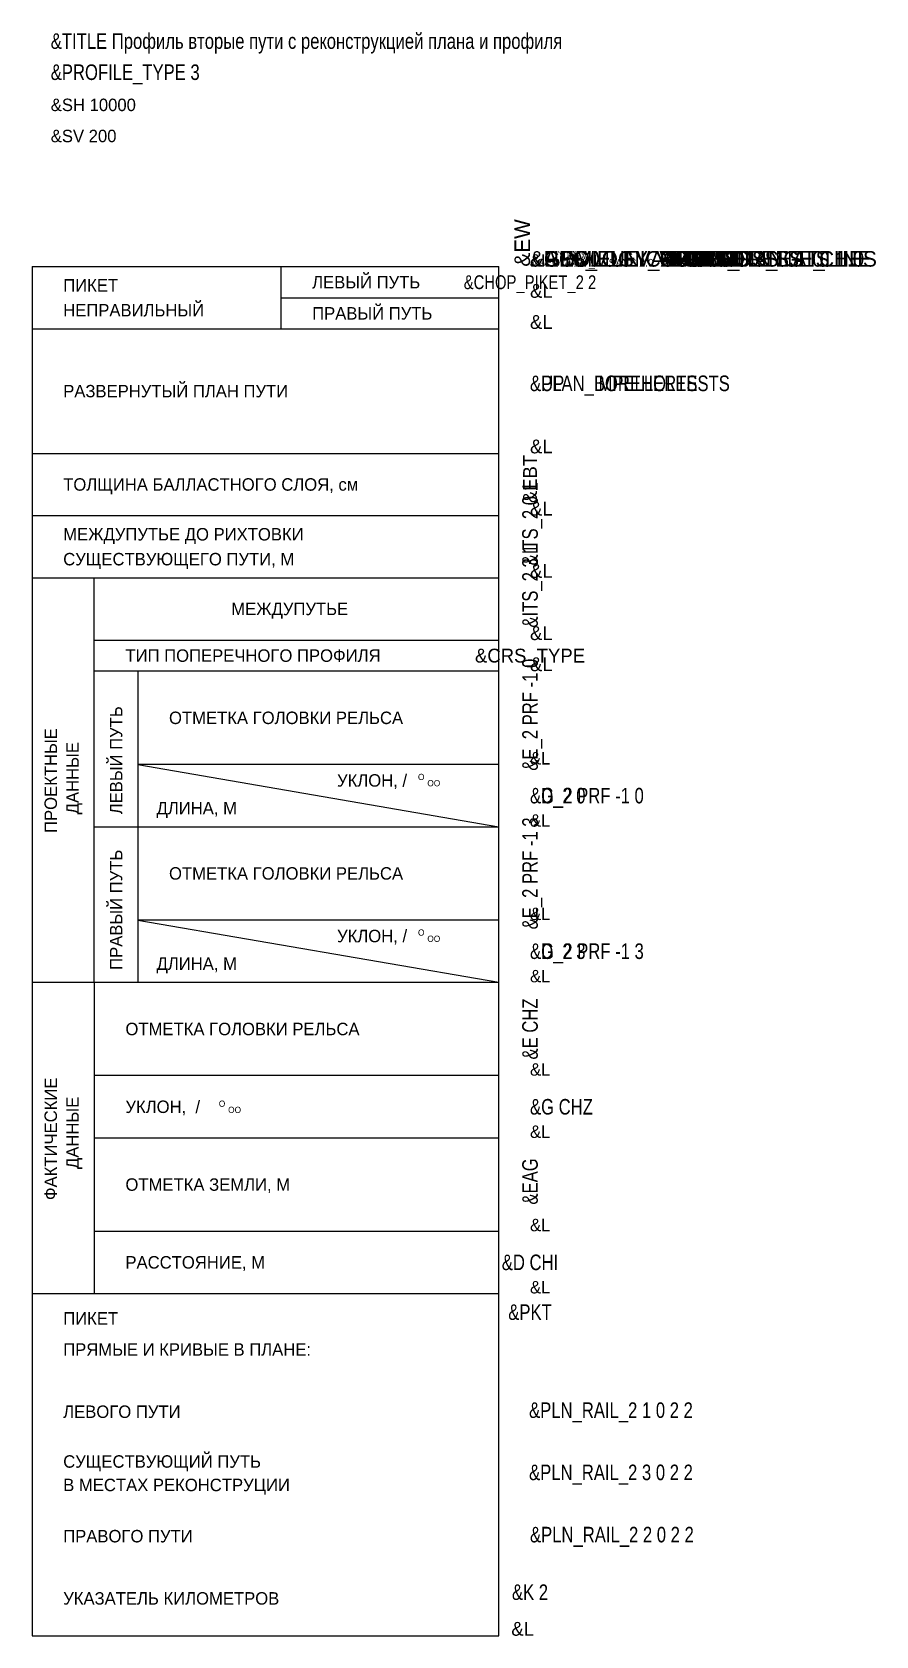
# Model space of a CAD drawing. Extents: x 5 to 141, y 5 to 263.
import ezdxf
from ezdxf.enums import TextEntityAlignment as Align

# ---------------------------------------------------------------- set-up
doc = ezdxf.new("R2010")
doc.units = 0
for name, color, linetype in [('Геология_вода', 7, 'Continuous'), ('Геология_выработки', 7, 'Continuous'), ('Геология_испытания_крыльчаткой', 7, 'Continuous'), ('Геология_контуры', 7, 'Continuous'), ('Геология_мерзлота', 7, 'Continuous'), ('Геология_опробование', 7, 'Continuous'), ('Геология_подписи', 7, 'Continuous'), ('Геология_список_ИГЭ', 7, 'Continuous'), ('Геология_штриховки', 8, 'Continuous'), ('ИНТЕРПОЛИРОВАННАЯ_ЗЕМЛЯ', 2, 'Continuous'), ('Километры', 7, 'Continuous'), ('Коммуникации', 7, 'Continuous'), ('Красные отметки', 1, 'Continuous'), ('Красный профиль', 1, 'Continuous'), ('Линейка абсолютных высот', 7, 'Continuous'), ('Междупутья', 7, 'Continuous'), ('Пикеты', 7, 'Continuous'), ('Прямые и кривые в плане', 7, 'Continuous'), ('Рабочие отметки', 7, 'Continuous'), ('Развернутый план', 7, 'Continuous'), ('Резаные пикеты', 7, 'Continuous'), ('СГР', 3, 'Continuous'), ('Ссылочные профили', 144, 'Continuous'), ('Таблица', 7, 'Continuous'), ('Таблица отметок', 7, 'Continuous'), ('УВВ', 7, 'Continuous'), ('Черные отметки', 3, 'Continuous'), ('Черный профиль', 3, 'Continuous')]:
    doc.layers.add(name, color=color, linetype=linetype)

msp = doc.modelspace()

# ---------------------------------------------------------------- linework, layer by layer
for p, q in [((5, 225), (80, 225)), ((5, 225), (5, 5)), ((45, 215), (45, 225)), ((80, 5), (80, 225)), ((45, 220), (80, 220)), ((5, 215), (80, 215)), ((5, 195), (80, 195)), ((5, 185), (80, 185)), ((5, 175), (80, 175)), ((15, 110), (15, 175)), ((15, 165), (80, 165)), ((15, 165), (80, 165)), ((79.9, 160), (14.9, 160)), ((22, 160), (22, 110)), ((80, 145), (22, 145)), ((22, 145), (80, 135)), ((15, 135), (80, 135)), ((80, 120), (22, 120)), ((22, 120), (80, 110)), ((5, 110), (80, 110)), ((15, 110), (15, 60)), ((80, 95), (15, 95)), ((15, 85), (80, 85)), ((15, 70), (80, 70)), ((5, 60), (80, 60)), ((5, 5), (80, 5))]:
    msp.add_line(p, q)

# ---------------------------------------------------------------- texts
at = {"width": 0.8}
for s, p in [('&TITLE Профиль вторые пути с реконструкцией плана и профиля', (8, 260)), ('&PROFILE_TYPE 3', (8, 255))]:
    msp.add_text(s, height=2.5, dxfattribs=at).set_placement(p)
for s, height, p in [('&SH 10000', 2, (8, 250)), ('&SV 200', 2, (8, 245)), ('ПИКЕТ', 2, (10, 221)), ('ЛЕВЫЙ ПУТЬ', 2, (50, 221.5)), ('НЕПРАВИЛЬНЫЙ', 2, (10, 217)), ('ПРАВЫЙ ПУТЬ', 2, (50, 216.5)), ('РАЗВЕРНУТЫЙ ПЛАН ПУТИ', 2, (10, 204)), ('ТОЛЩИНА БАЛЛАСТНОГО СЛОЯ, см', 2, (10, 189)), ('МЕЖДУПУТЬЕ ДО РИХТОВКИ', 2, (10, 181)), ('СУЩЕСТВУЮЩЕГО ПУТИ, М', 2, (10, 177)), ('МЕЖДУПУТЬЕ', 2, (37, 169)), ('ТИП ПОПЕРЕЧНОГО ПРОФИЛЯ', 2, (20, 161.5)), ('ОТМЕТКА ГОЛОВКИ РЕЛЬСА', 2, (27, 151.5)), ('УКЛОН, /', 2, (54, 141.44)), ('О', 1, (67, 142.5)), ('ОО', 1, (68.5, 141.5)), ('ДЛИНА, М', 2, (25, 137)), ('ОТМЕТКА ГОЛОВКИ РЕЛЬСА', 2, (27, 126.5)), ('УКЛОН, /', 2, (54, 116.44)), ('О', 1, (67, 117.5)), ('ОО', 1, (68.5, 116.5)), ('ДЛИНА, М', 2, (25, 112)), ('ОТМЕТКА ГОЛОВКИ РЕЛЬСА', 2, (20, 101.5)), ('УКЛОН,  /', 2, (20, 89)), ('О', 1, (35, 90)), ('ОО', 1, (36.5, 89)), ('ОТМЕТКА ЗЕМЛИ, М', 2, (20, 76.5)), ('РАССТОЯНИЕ, М', 2, (20, 64)), ('ПИКЕТ', 2, (10, 55)), ('ПРЯМЫЕ И КРИВЫЕ В ПЛАНЕ:', 2, (10, 50)), ('ЛЕВОГО ПУТИ', 2, (10, 40)), ('СУЩЕСТВУЮЩИЙ ПУТЬ', 2, (10, 32)), ('В МЕСТАХ РЕКОНСТРУЦИИ', 2, (10, 28.23)), ('ПРАВОГО ПУТИ', 2, (10, 20)), ('УКАЗАТЕЛЬ КИЛОМЕТРОВ', 2, (10, 10))]:
    msp.add_text(s, height=height).set_placement(p)
msp.add_text('&EBT', height=2.223, rotation=90).set_placement((85, 187), align=Align.MIDDLE_LEFT)
msp.add_text('&CRS_TYPE', height=2.223).set_placement((85, 162.5), align=Align.MIDDLE_CENTER)
for s, p in [('ЛЕВЫЙ ПУТЬ', (19.5, 137)), ('ПРОЕКТНЫЕ', (9, 134)), ('ДАННЫЕ', (12.5, 137)), ('ПРАВЫЙ ПУТЬ', (19.5, 112)), ('ФАКТИЧЕСКИЕ', (9, 75)), ('ДАННЫЕ', (12.5, 80))]:
    msp.add_text(s, height=2, rotation=90).set_placement(p)
at = {"layer": 'Геология_вода'}
msp.add_text('&GEOLOGY_WATER', height=2.5, dxfattribs=at).set_placement((85, 225))
at = {"layer": 'Геология_выработки'}
msp.add_text('&GEOLOGY_BOREHOLES 1.0', height=2.5, dxfattribs=at).set_placement((85, 225))
at = {"layer": 'Геология_испытания_крыльчаткой'}
msp.add_text('&GEOLOGY_IMPELLERTESTS 1.0', height=2.5, dxfattribs=at).set_placement((85, 225))
at = {"layer": 'Геология_контуры'}
msp.add_text('&GEOLOGY_CONTOURS', height=2.5, dxfattribs=at).set_placement((85, 225))
at = {"layer": 'Геология_мерзлота'}
msp.add_text('&GEOLOGY_FROST', height=2.5, dxfattribs=at).set_placement((85, 225))
at = {"layer": 'Геология_опробование'}
msp.add_text('&GEOLOGY_ASSAYS 2.0', height=1.25, dxfattribs=at).set_placement((85, 225))
at = {"layer": 'Геология_подписи'}
msp.add_text('&GEOLOGY_NOTES', height=2.5, dxfattribs=at).set_placement((85, 225))
at = {"layer": 'Геология_список_ИГЭ'}
msp.add_text('&GEOLOGY_LEGEND', height=2.5, dxfattribs=at).set_placement((85, 225))
at = {"layer": 'Геология_штриховки'}
msp.add_text('&GEOLOGY_GROUNDS_HATCHES', height=2.5, dxfattribs=at).set_placement((85, 225))
at = {"layer": 'ИНТЕРПОЛИРОВАННАЯ_ЗЕМЛЯ', "width": 0.8}
msp.add_text('&EAG', height=2.5, rotation=90, dxfattribs=at).set_placement((85, 78), align=Align.MIDDLE_CENTER)
msp.add_text('&D CHI', height=2.5, dxfattribs=at).set_placement((85, 65), align=Align.MIDDLE_CENTER)
at = {"layer": 'Километры', "width": 0.8}
msp.add_text('&K 2', height=2.5, dxfattribs=at).set_placement((85, 10), align=Align.BOTTOM_CENTER)
at = {"layer": 'Коммуникации'}
msp.add_text('&COMMUNICATIONS', height=2.5, dxfattribs=at).set_placement((85, 225))
at = {"layer": 'Красные отметки', "width": 0.8}
for s, p in [('&E_2 PRF -1 0', (85, 153)), ('&E_2 PRF -1 3', (85, 127.5))]:
    msp.add_text(s, height=2.5, rotation=90, dxfattribs=at).set_placement(p, align=Align.MIDDLE_CENTER)
for s, p in [('&G_2 PRF -1 0', (85, 140)), ('&G_2 PRF -1 3', (85, 115))]:
    msp.add_text(s, height=2.5, dxfattribs=at).set_placement(p, align=Align.MIDDLE_LEFT)
at = {"layer": 'Красный профиль'}
for s in ['&RPC', '&RPP']:
    msp.add_text(s, height=2.5, dxfattribs=at).set_placement((85, 225))
at = {"layer": 'Красный профиль', "width": 0.8}
for s, p in [('&D_2 0', (85, 140)), ('&D_2 3', (85, 115))]:
    msp.add_text(s, height=2.5, dxfattribs=at).set_placement(p, align=Align.MIDDLE_LEFT)
at = {"layer": 'Линейка абсолютных высот'}
msp.add_text('&ABS_ELEVATIONS_RANGE_LINE', height=2.5, dxfattribs=at).set_placement((85, 225))
at = {"layer": 'Междупутья', "width": 0.8}
for s, p in [('&ITS_2 0 1', (85, 177)), ('&ITS_2 3 1', (85, 167))]:
    msp.add_text(s, height=2.5, rotation=90, dxfattribs=at).set_placement(p, align=Align.MIDDLE_LEFT)
at = {"layer": 'Пикеты', "width": 0.8}
msp.add_text('&PKT', height=2.5, dxfattribs=at).set_placement((85, 55), align=Align.BOTTOM_CENTER)
at = {"layer": 'Прямые и кривые в плане', "width": 0.8}
for s, p in [('&PLN_RAIL_2 1 0 2 2', (84.85, 40)), ('&PLN_RAIL_2 3 0 2 2', (84.85, 30)), ('&PLN_RAIL_2 2 0 2 2', (85, 20))]:
    msp.add_text(s, height=2.5, dxfattribs=at).set_placement(p)
at = {"layer": 'Рабочие отметки'}
msp.add_text('&EW', height=2.5, rotation=90, dxfattribs=at).set_placement((85, 225))
at = {"layer": 'Развернутый план', "width": 0.8}
for s in ['&PLAN_IMPELLERTESTS', '&PLAN_BOREHOLES', '&UP']:
    msp.add_text(s, height=2.5, dxfattribs=at).set_placement((85, 205))
at = {"layer": 'Резаные пикеты', "width": 0.8}
msp.add_text('&CHOP_PIKET_2 2', height=2.223, dxfattribs=at).set_placement((85, 222.5), align=Align.MIDDLE_CENTER)
at = {"layer": 'СГР', "width": 0.8}
msp.add_text('&G CHZ', height=2.5, dxfattribs=at).set_placement((85, 90), align=Align.MIDDLE_LEFT)
at = {"layer": 'Ссылочные профили', "width": 0.8}
for s in ['&REFP 0', '&REFP 1']:
    msp.add_text(s, height=2.5, dxfattribs=at).set_placement((85, 225))
at = {"layer": 'Таблица'}
for height, p in [(2, (85, 225)), (2.223, (85, 220)), (2.223, (85, 215)), (2.223, (85, 195)), (2.223, (85, 185)), (2.223, (85, 175)), (2.223, (85, 165)), (2.223, (85, 160)), (2, (85, 145)), (2, (85, 135)), (2, (85, 120)), (2, (85, 110)), (2, (85, 95)), (2, (85, 85)), (2, (85, 70)), (2, (85, 60)), (2.223, (82, 5))]:
    msp.add_text('&L', height=height, dxfattribs=at).set_placement(p)
at = {"layer": 'Таблица отметок'}
msp.add_text('&ET', height=2.5, dxfattribs=at).set_placement((85, 225))
at = {"layer": 'УВВ'}
msp.add_text('&UVV', height=2.5, dxfattribs=at).set_placement((85, 225))
at = {"layer": 'Черные отметки', "width": 0.8}
msp.add_text('&E CHZ', height=2.5, rotation=90, dxfattribs=at).set_placement((85, 102.5), align=Align.MIDDLE_CENTER)
at = {"layer": 'Черный профиль'}
msp.add_text('&EP', height=2.5, dxfattribs=at).set_placement((85, 225))

doc.saveas('drawing.dxf')
